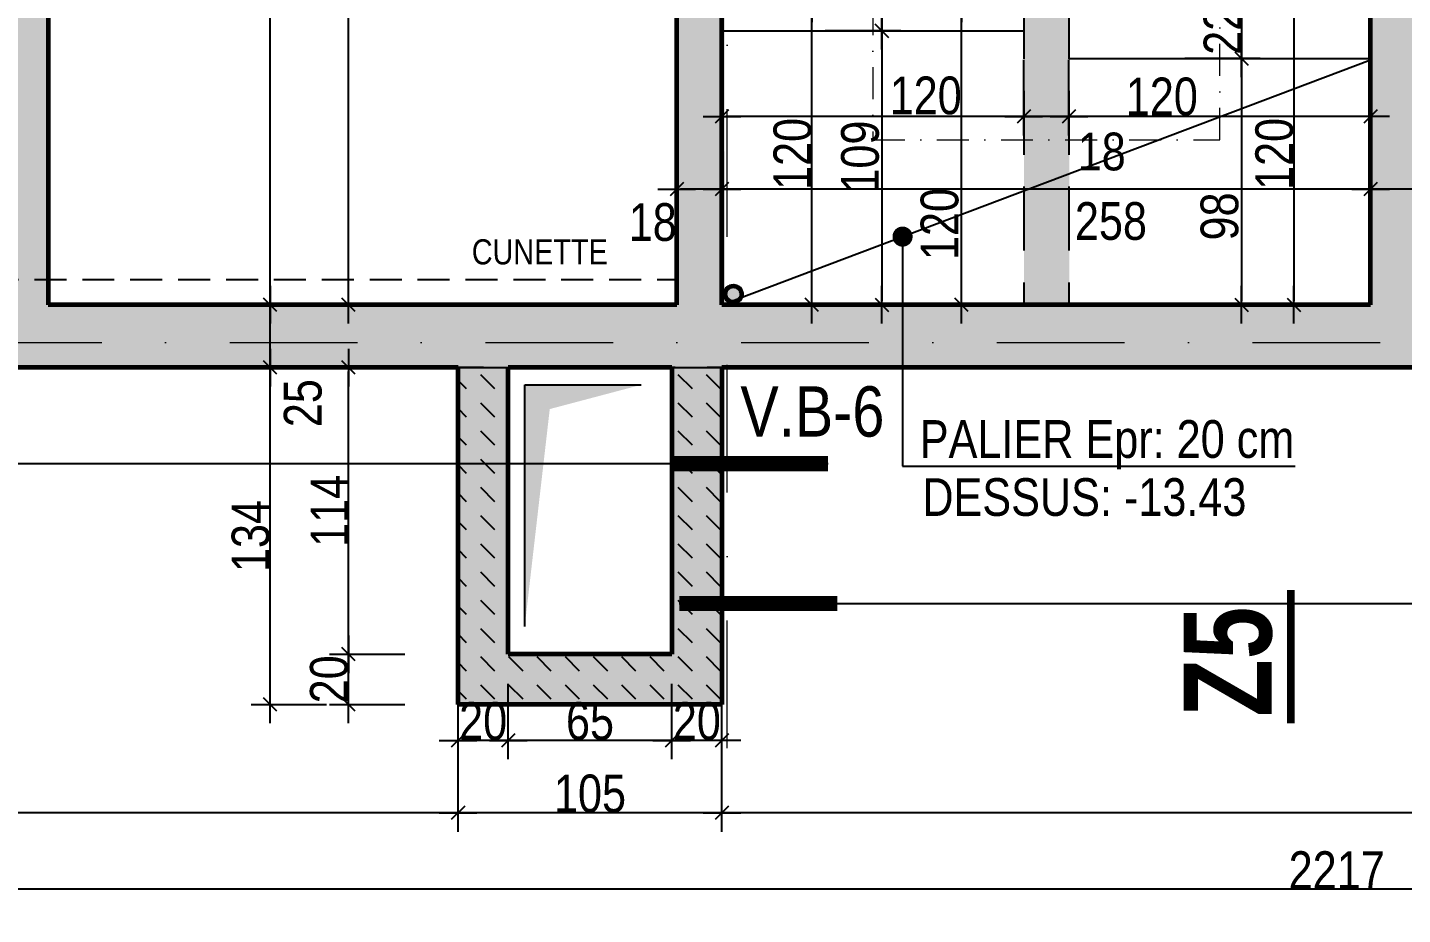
# Model space of a CAD drawing. Header units: millimetres. Extents: x 0 to 23921, y -3644 to 563.
# Drawn here: x 18516 to 19062, y -2117 to -1765 of the extents above; entities that cross this region are included whole.
import ezdxf
from ezdxf.enums import TextEntityAlignment as Align

# ---------------------------------------------------------------- set-up
doc = ezdxf.new("R2010")
doc.units = ezdxf.units.MM
doc.linetypes.add('CACHEX2', pattern=[19.05, 12.7, -6.35])
doc.linetypes.add('TIRETPTX2', pattern=[50.8, 25.4, -12.7, 0, -12.7])
for name, color, linetype in [('01_cote_gen', 4, 'Continuous'), ('01_linteaux', 2, 'Continuous'), ('01_murs_sup', 2, 'CACHEX2'), ('01_poch_BN', 9, 'Continuous'), ('01_poch_murs', 253, 'Continuous'), ('01_texte', 230, 'Continuous'), ('AA_COTES', 2, 'Continuous')]:
    doc.layers.add(name, color=color, linetype=linetype)
doc.layers.add('01_murs_coup', color=5, linetype='Continuous', lineweight=60)
doc.layers.add('01_tram_axes', color=2, linetype='TIRETPTX2', lineweight=9)
doc.styles.add('ARIAL NA', font='ARIALN.TTF')
doc.styles.add('impact', font='impact.ttf')
doc.styles.add('STYLE2', font='ARIALN.TTF')
doc.dimstyles.new('JB50', dxfattribs={"dimscale": 0.1, "dimtxt": 150, "dimasz": 15, "dimexe": 0.1, "dimexo": 0.1, "dimgap": 0.09, "dimtad": 1, "dimdec": 1, "dimdsep": 46, "dimtxsty": 'STYLE2', "dimblk1": 'BOND_G', "dimblk2": 'BOND_D', "dimsah": 1, "dimcen": 1.5, "dimdle": 0.01, "dimse1": 1, "dimse2": 1, "dimclrd": 4, "dimclre": 2, "dimclrt": 6, "dimazin": 2, "dimtfac": 2.333333, "dimtdec": 1, "dimtix": 1, "dimtmove": 2, "dimatfit": 3, "dimldrblk": 'BOND_G', "dimfxl": 1, "dimtolj": 1, "dimtzin": 0, "dimarcsym": 0})

# ---------------------------------------------------------------- blocks, each defined once
blk = doc.blocks.new('BOND_G')
at = {"layer": 'AA_COTES', "color": 0}
for p, q in [((0, -5), (0, 15)), ((5, 0), (-5, 0)), ((1.77, 1.77), (-1.77, -1.77))]:
    blk.add_line(p, q, dxfattribs=at)
blk = doc.blocks.new('BOND_D')
at = {"layer": 'AA_COTES', "color": 0}
for p, q in [((0, 5), (0, -15)), ((5, 0), (-5, 0)), ((-1.77, -1.77), (1.77, 1.77))]:
    blk.add_line(p, q, dxfattribs=at)
blk = doc.blocks.new('*D2139')
at = {"layer": '01_cote_gen', "color": 4, "lineweight": -2, "transparency": 16777216}
blk.add_line((18790.26, -2077.02), (18688.26, -2077.02), dxfattribs=at)
at = {"layer": 'Defpoints', "color": 0, "transparency": 16777216}
for p in [(18686.76, -1975.47), (18791.76, -1975.47), (18686.76, -2077.02)]:
    blk.add_point(p, dxfattribs=at)
at = {"layer": '01_cote_gen', "color": 4, "lineweight": -2, "transparency": 16777216, "xscale": 1.5, "yscale": 1.5, "zscale": 1.5, "rotation": 180}
blk.add_blockref('BOND_D', (18686.76, -2077.02), dxfattribs=at)
at = {"layer": '01_cote_gen', "color": 4, "lineweight": -2, "transparency": 16777216, "xscale": 1.5, "yscale": 1.5, "zscale": 1.5}
blk.add_blockref('BOND_G', (18791.76, -2077.02), dxfattribs=at)
at = {"layer": '01_cote_gen', "color": 6, "transparency": 16777216, "insert": (18739.26, -2069.35), "char_height": 15, "attachment_point": 5, "style": 'STYLE2'}
blk.add_mtext('\\A1;105', dxfattribs=at)
blk = doc.blocks.new('*D2140')
at = {"layer": '01_cote_gen', "color": 4, "lineweight": -2, "transparency": 16777216}
blk.add_line((18790.26, -2048.17), (18773.26, -2048.17), dxfattribs=at)
at = {"layer": 'Defpoints', "color": 0, "transparency": 16777216}
for p in [(18771.76, -1963.04), (18791.76, -1983.04), (18771.76, -2048.17)]:
    blk.add_point(p, dxfattribs=at)
at = {"layer": '01_cote_gen', "color": 4, "lineweight": -2, "transparency": 16777216, "xscale": 1.5, "yscale": 1.5, "zscale": 1.5, "rotation": 180}
blk.add_blockref('BOND_D', (18771.76, -2048.17), dxfattribs=at)
at = {"layer": '01_cote_gen', "color": 4, "lineweight": -2, "transparency": 16777216, "xscale": 1.5, "yscale": 1.5, "zscale": 1.5}
blk.add_blockref('BOND_G', (18791.76, -2048.17), dxfattribs=at)
at = {"layer": '01_cote_gen', "color": 6, "transparency": 16777216, "insert": (18781.76, -2040.5), "char_height": 15, "attachment_point": 5, "style": 'STYLE2'}
blk.add_mtext('\\A1;20', dxfattribs=at)
blk = doc.blocks.new('*D2141')
at = {"layer": '01_cote_gen', "color": 4, "lineweight": -2, "transparency": 16777216}
blk.add_line((18770.26, -2048.17), (18708.26, -2048.17), dxfattribs=at)
at = {"layer": 'Defpoints', "color": 0, "transparency": 16777216}
for p in [(18706.76, -1963.04), (18771.76, -1963.04), (18706.76, -2048.17)]:
    blk.add_point(p, dxfattribs=at)
at = {"layer": '01_cote_gen', "color": 4, "lineweight": -2, "transparency": 16777216, "xscale": 1.5, "yscale": 1.5, "zscale": 1.5, "rotation": 180}
blk.add_blockref('BOND_D', (18706.76, -2048.17), dxfattribs=at)
at = {"layer": '01_cote_gen', "color": 4, "lineweight": -2, "transparency": 16777216, "xscale": 1.5, "yscale": 1.5, "zscale": 1.5}
blk.add_blockref('BOND_G', (18771.76, -2048.17), dxfattribs=at)
at = {"layer": '01_cote_gen', "color": 6, "transparency": 16777216, "insert": (18739.26, -2040.5), "char_height": 15, "attachment_point": 5, "style": 'STYLE2'}
blk.add_mtext('\\A1;65', dxfattribs=at)
blk = doc.blocks.new('*D2142')
at = {"layer": '01_cote_gen', "color": 4, "lineweight": -2, "transparency": 16777216}
blk.add_line((18705.26, -2048.17), (18688.26, -2048.17), dxfattribs=at)
at = {"layer": 'Defpoints', "color": 0, "transparency": 16777216}
for p in [(18686.76, -1963.04), (18706.76, -1963.04), (18686.76, -2048.17)]:
    blk.add_point(p, dxfattribs=at)
at = {"layer": '01_cote_gen', "color": 4, "lineweight": -2, "transparency": 16777216, "xscale": 1.5, "yscale": 1.5, "zscale": 1.5, "rotation": 180}
blk.add_blockref('BOND_D', (18686.76, -2048.17), dxfattribs=at)
at = {"layer": '01_cote_gen', "color": 4, "lineweight": -2, "transparency": 16777216, "xscale": 1.5, "yscale": 1.5, "zscale": 1.5}
blk.add_blockref('BOND_G', (18706.76, -2048.17), dxfattribs=at)
at = {"layer": '01_cote_gen', "color": 6, "transparency": 16777216, "insert": (18696.76, -2040.5), "char_height": 15, "attachment_point": 5, "style": 'STYLE2'}
blk.add_mtext('\\A1;20', dxfattribs=at)
blk = doc.blocks.new('*D2143')
at = {"layer": '01_cote_gen', "color": 4, "lineweight": -2, "transparency": 16777216}
blk.add_line((18685.26, -2077.02), (16739.26, -2077.02), dxfattribs=at)
at = {"layer": 'Defpoints', "color": 0, "transparency": 16777216}
for p in [(16737.76, -2077.02), (16737.76, -2084.52), (18686.76, -2084.52)]:
    blk.add_point(p, dxfattribs=at)
at = {"layer": '01_cote_gen', "color": 4, "lineweight": -2, "transparency": 16777216, "xscale": 1.5, "yscale": 1.5, "zscale": 1.5, "rotation": 180}
blk.add_blockref('BOND_D', (16737.76, -2077.02), dxfattribs=at)
at = {"layer": '01_cote_gen', "color": 4, "lineweight": -2, "transparency": 16777216, "xscale": 1.5, "yscale": 1.5, "zscale": 1.5}
blk.add_blockref('BOND_G', (18686.76, -2077.02), dxfattribs=at)
at = {"layer": '01_cote_gen', "color": 6, "transparency": 16777216, "insert": (17712.26, -2069.35), "char_height": 15, "attachment_point": 5, "style": 'STYLE2'}
blk.add_mtext('\\A1;1949', dxfattribs=at)
blk = doc.blocks.new('*D2148')
at = {"layer": '01_cote_gen', "color": 4, "lineweight": -2, "transparency": 16777216}
blk.add_line((19435.3, -2077.02), (18793.26, -2077.02), dxfattribs=at)
at = {"layer": 'Defpoints', "color": 0, "transparency": 16777216}
for p in [(18791.76, -2025.67), (19436.8, -2025.67), (18791.76, -2077.02)]:
    blk.add_point(p, dxfattribs=at)
at = {"layer": '01_cote_gen', "color": 4, "lineweight": -2, "transparency": 16777216, "xscale": 1.5, "yscale": 1.5, "zscale": 1.5, "rotation": 180}
blk.add_blockref('BOND_D', (18791.76, -2077.02), dxfattribs=at)
at = {"layer": '01_cote_gen', "color": 4, "lineweight": -2, "transparency": 16777216, "xscale": 1.5, "yscale": 1.5, "zscale": 1.5}
blk.add_blockref('BOND_G', (19436.8, -2077.02), dxfattribs=at)
at = {"layer": '01_cote_gen', "color": 6, "transparency": 16777216, "insert": (19114.28, -2069.35), "char_height": 15, "attachment_point": 5, "style": 'STYLE2'}
blk.add_mtext('\\A1;645', dxfattribs=at)
blk = doc.blocks.new('*D2150')
at = {"layer": '01_cote_gen', "color": 4, "lineweight": -2, "transparency": 16777216}
blk.add_line((19048.26, -1799.92), (18931.26, -1799.92), dxfattribs=at)
at = {"layer": 'Defpoints', "color": 0, "transparency": 16777216}
for p in [(18929.76, -1754.83), (18929.76, -1799.92), (19049.76, -1832.89)]:
    blk.add_point(p, dxfattribs=at)
at = {"layer": '01_cote_gen', "color": 4, "lineweight": -2, "transparency": 16777216, "xscale": 1.5, "yscale": 1.5, "zscale": 1.5, "rotation": 180}
blk.add_blockref('BOND_D', (18929.76, -1799.92), dxfattribs=at)
at = {"layer": '01_cote_gen', "color": 4, "lineweight": -2, "transparency": 16777216, "xscale": 1.5, "yscale": 1.5, "zscale": 1.5}
blk.add_blockref('BOND_G', (19049.76, -1799.92), dxfattribs=at)
at = {"layer": '01_cote_gen', "color": 6, "transparency": 16777216, "insert": (18966.71, -1792.05), "char_height": 15, "attachment_point": 5, "style": 'STYLE2'}
blk.add_mtext('\\A1;120', dxfattribs=at)
blk = doc.blocks.new('*D2151')
at = {"layer": '01_cote_gen', "color": 4, "lineweight": -2, "transparency": 16777216}
blk.add_line((18928.26, -1799.92), (18913.26, -1799.92), dxfattribs=at)
at = {"layer": 'Defpoints', "color": 0, "transparency": 16777216}
for p in [(18911.76, -1777.42), (18929.76, -1777.42), (18911.76, -1799.92)]:
    blk.add_point(p, dxfattribs=at)
at = {"layer": '01_cote_gen', "color": 4, "lineweight": -2, "transparency": 16777216, "xscale": 1.5, "yscale": 1.5, "zscale": 1.5, "rotation": 180}
blk.add_blockref('BOND_D', (18911.76, -1799.92), dxfattribs=at)
at = {"layer": '01_cote_gen', "color": 4, "lineweight": -2, "transparency": 16777216, "xscale": 1.5, "yscale": 1.5, "zscale": 1.5}
blk.add_blockref('BOND_G', (18929.76, -1799.92), dxfattribs=at)
at = {"layer": '01_cote_gen', "color": 6, "transparency": 16777216, "insert": (18942.79, -1813.95), "char_height": 15, "attachment_point": 5, "style": 'STYLE2'}
blk.add_mtext('\\A1;18', dxfattribs=at)
blk = doc.blocks.new('*D2152')
at = {"layer": '01_cote_gen', "color": 4, "lineweight": -2, "transparency": 16777216}
blk.add_line((18910.26, -1799.92), (18793.26, -1799.92), dxfattribs=at)
at = {"layer": 'Defpoints', "color": 0, "transparency": 16777216}
for p in [(18911.76, -1787.89), (18791.76, -1790.09), (18791.76, -1799.92)]:
    blk.add_point(p, dxfattribs=at)
at = {"layer": '01_cote_gen', "color": 4, "lineweight": -2, "transparency": 16777216, "xscale": 1.5, "yscale": 1.5, "zscale": 1.5, "rotation": 180}
blk.add_blockref('BOND_D', (18791.76, -1799.92), dxfattribs=at)
at = {"layer": '01_cote_gen', "color": 4, "lineweight": -2, "transparency": 16777216, "xscale": 1.5, "yscale": 1.5, "zscale": 1.5}
blk.add_blockref('BOND_G', (18911.76, -1799.92), dxfattribs=at)
at = {"layer": '01_cote_gen', "color": 6, "transparency": 16777216, "insert": (18872.79, -1791.64), "char_height": 15, "attachment_point": 5, "style": 'STYLE2'}
blk.add_mtext('\\A1;120', dxfattribs=at)
blk = doc.blocks.new('*D2153')
at = {"layer": '01_cote_gen', "color": 4, "lineweight": -2, "transparency": 16777216}
blk.add_line((19048.26, -1828.89), (18793.26, -1828.89), dxfattribs=at)
at = {"layer": 'Defpoints', "color": 0, "transparency": 16777216}
for p in [(18791.76, -1828.89), (18791.76, -1844.22), (19049.76, -1844.22)]:
    blk.add_point(p, dxfattribs=at)
at = {"layer": '01_cote_gen', "color": 4, "lineweight": -2, "transparency": 16777216, "xscale": 1.5, "yscale": 1.5, "zscale": 1.5, "rotation": 180}
blk.add_blockref('BOND_D', (18791.76, -1828.89), dxfattribs=at)
at = {"layer": '01_cote_gen', "color": 4, "lineweight": -2, "transparency": 16777216, "xscale": 1.5, "yscale": 1.5, "zscale": 1.5}
blk.add_blockref('BOND_G', (19049.76, -1828.89), dxfattribs=at)
at = {"layer": '01_cote_gen', "color": 6, "transparency": 16777216, "insert": (18946.46, -1841.6), "char_height": 15, "attachment_point": 5, "style": 'STYLE2'}
blk.add_mtext('\\A1;258', dxfattribs=at)
blk = doc.blocks.new('*D2154')
at = {"layer": '01_cote_gen', "color": 4, "lineweight": -2, "transparency": 16777216}
blk.add_line((19068.26, -1828.89), (19051.26, -1828.89), dxfattribs=at)
at = {"layer": 'Defpoints', "color": 0, "transparency": 16777216}
for p in [(19049.76, -1810.85), (19069.76, -1810.85), (19049.76, -1828.89)]:
    blk.add_point(p, dxfattribs=at)
at = {"layer": '01_cote_gen', "color": 4, "lineweight": -2, "transparency": 16777216, "xscale": 1.5, "yscale": 1.5, "zscale": 1.5, "rotation": 180}
blk.add_blockref('BOND_D', (19049.76, -1828.89), dxfattribs=at)
at = {"layer": '01_cote_gen', "color": 4, "lineweight": -2, "transparency": 16777216, "xscale": 1.5, "yscale": 1.5, "zscale": 1.5}
blk.add_blockref('BOND_G', (19069.76, -1828.89), dxfattribs=at)
at = {"layer": '01_cote_gen', "color": 6, "transparency": 16777216, "insert": (19081.32, -1839.01), "char_height": 15, "attachment_point": 5, "style": 'STYLE2'}
blk.add_mtext('\\A1;20', dxfattribs=at)
blk = doc.blocks.new('*D2155')
at = {"layer": '01_cote_gen', "color": 4, "lineweight": -2, "transparency": 16777216}
blk.add_line((18790.26, -1828.89), (18775.26, -1828.89), dxfattribs=at)
at = {"layer": 'Defpoints', "color": 0, "transparency": 16777216}
for p in [(18791.76, -1777.42), (18773.76, -1786.48), (18773.76, -1828.89)]:
    blk.add_point(p, dxfattribs=at)
at = {"layer": '01_cote_gen', "color": 4, "lineweight": -2, "transparency": 16777216, "xscale": 1.5, "yscale": 1.5, "zscale": 1.5, "rotation": 180}
blk.add_blockref('BOND_D', (18773.76, -1828.89), dxfattribs=at)
at = {"layer": '01_cote_gen', "color": 4, "lineweight": -2, "transparency": 16777216, "xscale": 1.5, "yscale": 1.5, "zscale": 1.5}
blk.add_blockref('BOND_G', (18791.76, -1828.89), dxfattribs=at)
at = {"layer": '01_cote_gen', "color": 6, "transparency": 16777216, "insert": (18764.21, -1842.02), "char_height": 15, "attachment_point": 5, "style": 'STYLE2'}
blk.add_mtext('\\A1;18', dxfattribs=at)
blk = doc.blocks.new('*D2167')
at = {"layer": '01_cote_gen', "color": 4, "lineweight": -2, "transparency": 16777216}
blk.add_line((20143.26, -2107.3), (17929.26, -2107.3), dxfattribs=at)
at = {"layer": 'Defpoints', "color": 0, "transparency": 16777216}
for p in [(17927.76, -1849.03), (20144.76, -2103.48), (17927.76, -2107.3)]:
    blk.add_point(p, dxfattribs=at)
at = {"layer": '01_cote_gen', "color": 4, "lineweight": -2, "transparency": 16777216, "xscale": 1.5, "yscale": 1.5, "zscale": 1.5, "rotation": 180}
blk.add_blockref('BOND_D', (17927.76, -2107.3), dxfattribs=at)
at = {"layer": '01_cote_gen', "color": 4, "lineweight": -2, "transparency": 16777216, "xscale": 1.5, "yscale": 1.5, "zscale": 1.5}
blk.add_blockref('BOND_G', (20144.76, -2107.3), dxfattribs=at)
at = {"layer": '01_cote_gen', "color": 6, "transparency": 16777216, "insert": (19036.26, -2099.76), "char_height": 15, "attachment_point": 5, "style": 'STYLE2'}
blk.add_mtext('\\A1;2217', dxfattribs=at)
blk = doc.blocks.new('*D2170')
at = {"layer": '01_cote_gen', "color": 4, "lineweight": -2, "transparency": 16777216}
blk.add_line((20143.26, -2136.78), (16739.26, -2136.78), dxfattribs=at)
at = {"layer": 'Defpoints', "color": 0, "transparency": 16777216}
for p in [(16737.76, -2114.77), (16737.76, -2136.78), (20144.76, -2158.73)]:
    blk.add_point(p, dxfattribs=at)
at = {"layer": '01_cote_gen', "color": 4, "lineweight": -2, "transparency": 16777216, "xscale": 1.5, "yscale": 1.5, "zscale": 1.5, "rotation": 180}
blk.add_blockref('BOND_D', (16737.76, -2136.78), dxfattribs=at)
at = {"layer": '01_cote_gen', "color": 4, "lineweight": -2, "transparency": 16777216, "xscale": 1.5, "yscale": 1.5, "zscale": 1.5}
blk.add_blockref('BOND_G', (20144.76, -2136.78), dxfattribs=at)
at = {"layer": '01_cote_gen', "color": 6, "transparency": 16777216, "insert": (18441.26, -2129.11), "char_height": 15, "attachment_point": 5, "style": 'STYLE2'}
blk.add_mtext('\\A1;3407', dxfattribs=at)
blk = doc.blocks.new('*D2215')
at = {"layer": '01_cote_gen', "color": 4, "lineweight": -2, "transparency": 16777216}
blk.add_line((18612, -2032.34), (18612, -1901.34), dxfattribs=at)
at = {"layer": 'Defpoints', "color": 0, "transparency": 16777216}
for p in [(18612, -1899.84), (18670.52, -1899.84), (18670.52, -2033.84)]:
    blk.add_point(p, dxfattribs=at)
at = {"layer": '01_cote_gen', "color": 4, "lineweight": -2, "transparency": 16777216, "xscale": 1.5, "yscale": 1.5, "zscale": 1.5}
for name, p, rotation in [('BOND_D', (18612, -1899.84), 90), ('BOND_G', (18612, -2033.84), 270)]:
    blk.add_blockref(name, p, dxfattribs=dict(at, rotation=rotation))
at = {"layer": '01_cote_gen', "color": 6, "transparency": 16777216, "insert": (18604.33, -1966.84), "char_height": 15, "attachment_point": 5, "rotation": 90, "style": 'STYLE2'}
blk.add_mtext('\\A1;134', dxfattribs=at)
blk = doc.blocks.new('*D2216')
at = {"layer": '01_cote_gen', "color": 4, "lineweight": -2, "transparency": 16777216}
blk.add_line((18643.17, -2032.34), (18643.17, -2015.34), dxfattribs=at)
at = {"layer": 'Defpoints', "color": 0, "transparency": 16777216}
for p in [(18643.17, -2013.84), (18716.71, -2013.84), (18686.76, -2033.84)]:
    blk.add_point(p, dxfattribs=at)
at = {"layer": '01_cote_gen', "color": 4, "lineweight": -2, "transparency": 16777216, "xscale": 1.5, "yscale": 1.5, "zscale": 1.5}
for name, p, rotation in [('BOND_D', (18643.17, -2013.84), 90), ('BOND_G', (18643.17, -2033.84), 270)]:
    blk.add_blockref(name, p, dxfattribs=dict(at, rotation=rotation))
at = {"layer": '01_cote_gen', "color": 6, "transparency": 16777216, "insert": (18635.5, -2023.84), "char_height": 15, "attachment_point": 5, "rotation": 90, "style": 'STYLE2'}
blk.add_mtext('\\A1;20', dxfattribs=at)
blk = doc.blocks.new('*D2217')
at = {"layer": '01_cote_gen', "color": 4, "lineweight": -2, "transparency": 16777216}
blk.add_line((18643.17, -2012.34), (18643.17, -1901.34), dxfattribs=at)
at = {"layer": 'Defpoints', "color": 0, "transparency": 16777216}
for p in [(18643.17, -1899.84), (18662.84, -1899.84), (18650.67, -2013.84)]:
    blk.add_point(p, dxfattribs=at)
at = {"layer": '01_cote_gen', "color": 4, "lineweight": -2, "transparency": 16777216, "xscale": 1.5, "yscale": 1.5, "zscale": 1.5}
for name, p, rotation in [('BOND_D', (18643.17, -1899.84), 90), ('BOND_G', (18643.17, -2013.84), 270)]:
    blk.add_blockref(name, p, dxfattribs=dict(at, rotation=rotation))
at = {"layer": '01_cote_gen', "color": 6, "transparency": 16777216, "insert": (18635.63, -1956.84), "char_height": 15, "attachment_point": 5, "rotation": 90, "style": 'STYLE2'}
blk.add_mtext('\\A1;114', dxfattribs=at)
blk = doc.blocks.new('*D2218')
at = {"layer": '01_cote_gen', "color": 4, "lineweight": -2, "transparency": 16777216}
blk.add_line((18612, -1873.33), (18612, -1323.33), dxfattribs=at)
at = {"layer": 'Defpoints', "color": 0, "transparency": 16777216}
for p in [(18612, -1321.83), (18773.76, -1321.83), (18659.63, -1874.83)]:
    blk.add_point(p, dxfattribs=at)
at = {"layer": '01_cote_gen', "color": 4, "lineweight": -2, "transparency": 16777216, "xscale": 1.5, "yscale": 1.5, "zscale": 1.5}
for name, p, rotation in [('BOND_D', (18612, -1321.83), 90), ('BOND_G', (18612, -1874.83), 270)]:
    blk.add_blockref(name, p, dxfattribs=dict(at, rotation=rotation))
at = {"layer": '01_cote_gen', "color": 6, "transparency": 16777216, "insert": (18604.33, -1598.33), "char_height": 15, "attachment_point": 5, "rotation": 90, "style": 'STYLE2'}
blk.add_mtext('\\A1;553', dxfattribs=at)
blk = doc.blocks.new('*D2219')
at = {"layer": '01_cote_gen', "color": 4, "lineweight": -2, "transparency": 16777216}
blk.add_line((18612, -1898.34), (18612, -1876.33), dxfattribs=at)
at = {"layer": 'Defpoints', "color": 0, "transparency": 16777216}
for p in [(18612, -1874.83), (18634.5, -1874.83), (18619.5, -1899.84)]:
    blk.add_point(p, dxfattribs=at)
at = {"layer": '01_cote_gen', "color": 4, "lineweight": -2, "transparency": 16777216, "xscale": 1.5, "yscale": 1.5, "zscale": 1.5}
for name, p, rotation in [('BOND_D', (18612, -1874.83), 90), ('BOND_G', (18612, -1899.84), 270)]:
    blk.add_blockref(name, p, dxfattribs=dict(at, rotation=rotation))
at = {"layer": '01_cote_gen', "color": 6, "transparency": 16777216, "insert": (18625.09, -1913.97), "char_height": 15, "attachment_point": 5, "rotation": 90, "style": 'STYLE2'}
blk.add_mtext('\\A1;25', dxfattribs=at)
blk = doc.blocks.new('*D2222')
at = {"layer": '01_cote_gen', "color": 4, "lineweight": -2, "transparency": 16777216}
blk.add_line((18643.17, -1873.33), (18643.17, -1423.31), dxfattribs=at)
at = {"layer": 'Defpoints', "color": 0, "transparency": 16777216}
for p in [(18643.17, -1421.81), (18680.49, -1421.81), (18680.49, -1874.83)]:
    blk.add_point(p, dxfattribs=at)
at = {"layer": '01_cote_gen', "color": 4, "lineweight": -2, "transparency": 16777216, "xscale": 1.5, "yscale": 1.5, "zscale": 1.5}
for name, p, rotation in [('BOND_D', (18643.17, -1421.81), 90), ('BOND_G', (18643.17, -1874.83), 270)]:
    blk.add_blockref(name, p, dxfattribs=dict(at, rotation=rotation))
at = {"layer": '01_cote_gen', "color": 6, "transparency": 16777216, "insert": (18635.5, -1648.32), "char_height": 15, "attachment_point": 5, "rotation": 90, "style": 'STYLE2'}
blk.add_mtext('\\A1;453', dxfattribs=at)
blk = doc.blocks.new('*D2226')
at = {"layer": '01_cote_gen', "color": 4, "lineweight": -2, "transparency": 16777216}
blk.add_line((18887.07, -1873.33), (18887.07, -1756.33), dxfattribs=at)
at = {"layer": 'Defpoints', "color": 0, "transparency": 16777216}
for p in [(18887.07, -1754.83), (18911.76, -1754.83), (18877.36, -1874.83)]:
    blk.add_point(p, dxfattribs=at)
at = {"layer": '01_cote_gen', "color": 4, "lineweight": -2, "transparency": 16777216, "xscale": 1.5, "yscale": 1.5, "zscale": 1.5}
for name, p, rotation in [('BOND_D', (18887.07, -1754.83), 90), ('BOND_G', (18887.07, -1874.83), 270)]:
    blk.add_blockref(name, p, dxfattribs=dict(at, rotation=rotation))
at = {"layer": '01_cote_gen', "color": 6, "transparency": 16777216, "insert": (18878.38, -1842.7), "char_height": 15, "attachment_point": 5, "rotation": 90, "style": 'STYLE2'}
blk.add_mtext('\\A1;120', dxfattribs=at)
blk = doc.blocks.new('*D2230')
at = {"layer": '01_cote_gen', "color": 4, "lineweight": -2, "transparency": 16777216}
blk.add_line((19019.19, -1756.33), (19019.19, -1873.33), dxfattribs=at)
at = {"layer": 'Defpoints', "color": 0, "transparency": 16777216}
for p in [(19011.69, -1754.83), (19019.19, -1874.83), (19019.62, -1874.83)]:
    blk.add_point(p, dxfattribs=at)
at = {"layer": '01_cote_gen', "color": 4, "lineweight": -2, "transparency": 16777216, "xscale": 1.5, "yscale": 1.5, "zscale": 1.5}
for name, p, rotation in [('BOND_G', (19019.19, -1754.83), 90), ('BOND_D', (19019.19, -1874.83), 270)]:
    blk.add_blockref(name, p, dxfattribs=dict(at, rotation=rotation))
at = {"layer": '01_cote_gen', "color": 6, "transparency": 16777216, "insert": (19011.52, -1814.83), "char_height": 15, "attachment_point": 5, "rotation": 90, "style": 'STYLE2'}
blk.add_mtext('\\A1;120', dxfattribs=at)
blk = doc.blocks.new('*D2231')
at = {"layer": '01_cote_gen', "color": 4, "lineweight": -2, "transparency": 16777216}
blk.add_line((18998.38, -1756.33), (18998.38, -1775.33), dxfattribs=at)
at = {"layer": 'Defpoints', "color": 0, "transparency": 16777216}
for p in [(18999.97, -1754.83), (18998.38, -1776.83), (18999.97, -1776.83)]:
    blk.add_point(p, dxfattribs=at)
at = {"layer": '01_cote_gen', "color": 4, "lineweight": -2, "transparency": 16777216, "xscale": 1.5, "yscale": 1.5, "zscale": 1.5}
for name, p, rotation in [('BOND_G', (18998.38, -1754.83), 90), ('BOND_D', (18998.38, -1776.83), 270)]:
    blk.add_blockref(name, p, dxfattribs=dict(at, rotation=rotation))
at = {"layer": '01_cote_gen', "color": 6, "transparency": 16777216, "insert": (18990.84, -1765.83), "char_height": 15, "attachment_point": 5, "rotation": 90, "style": 'STYLE2'}
blk.add_mtext('\\A1;22', dxfattribs=at)
blk = doc.blocks.new('*D2232')
at = {"layer": '01_cote_gen', "color": 4, "lineweight": -2, "transparency": 16777216}
blk.add_line((18998.38, -1778.33), (18998.38, -1873.33), dxfattribs=at)
at = {"layer": 'Defpoints', "color": 0, "transparency": 16777216}
for p in [(18990.88, -1776.83), (18990.88, -1874.83), (18998.38, -1874.83)]:
    blk.add_point(p, dxfattribs=at)
at = {"layer": '01_cote_gen', "color": 4, "lineweight": -2, "transparency": 16777216, "xscale": 1.5, "yscale": 1.5, "zscale": 1.5}
for name, p, rotation in [('BOND_G', (18998.38, -1776.83), 90), ('BOND_D', (18998.38, -1874.83), 270)]:
    blk.add_blockref(name, p, dxfattribs=dict(at, rotation=rotation))
at = {"layer": '01_cote_gen', "color": 6, "transparency": 16777216, "insert": (18989.73, -1839.69), "char_height": 15, "attachment_point": 5, "rotation": 90, "style": 'STYLE2'}
blk.add_mtext('\\A1;98', dxfattribs=at)
blk = doc.blocks.new('*D2234')
at = {"layer": '01_cote_gen', "color": 4, "lineweight": -2, "transparency": 16777216}
blk.add_line((18827.52, -1873.33), (18827.52, -1756.33), dxfattribs=at)
at = {"layer": 'Defpoints', "color": 0, "transparency": 16777216}
for p in [(18827.52, -1754.83), (18832.29, -1754.83), (18832.29, -1874.83)]:
    blk.add_point(p, dxfattribs=at)
at = {"layer": '01_cote_gen', "color": 4, "lineweight": -2, "transparency": 16777216, "xscale": 1.5, "yscale": 1.5, "zscale": 1.5}
for name, p, rotation in [('BOND_D', (18827.52, -1754.83), 90), ('BOND_G', (18827.52, -1874.83), 270)]:
    blk.add_blockref(name, p, dxfattribs=dict(at, rotation=rotation))
at = {"layer": '01_cote_gen', "color": 6, "transparency": 16777216, "insert": (18819.85, -1814.83), "char_height": 15, "attachment_point": 5, "rotation": 90, "style": 'STYLE2'}
blk.add_mtext('\\A1;120', dxfattribs=at)
blk = doc.blocks.new('*D2239')
at = {"layer": '01_cote_gen', "color": 4, "lineweight": -2, "transparency": 16777216}
blk.add_line((18855.35, -1764.33), (18855.35, -1756.33), dxfattribs=at)
at = {"layer": 'Defpoints', "color": 0, "transparency": 16777216}
for p in [(18855.35, -1754.83), (18866.64, -1754.83), (18866.64, -1765.83)]:
    blk.add_point(p, dxfattribs=at)
at = {"layer": '01_cote_gen', "color": 4, "lineweight": -2, "transparency": 16777216, "xscale": 1.5, "yscale": 1.5, "zscale": 1.5}
for name, p, rotation in [('BOND_D', (18855.35, -1754.83), 90), ('BOND_G', (18855.35, -1765.83), 270)]:
    blk.add_blockref(name, p, dxfattribs=dict(at, rotation=rotation))
at = {"layer": '01_cote_gen', "color": 6, "transparency": 16777216, "insert": (18865.6, -1746.37), "char_height": 15, "attachment_point": 5, "rotation": 90, "style": 'STYLE2'}
blk.add_mtext('\\A1;11', dxfattribs=at)
blk = doc.blocks.new('*D2240')
at = {"layer": '01_cote_gen', "color": 4, "lineweight": -2, "transparency": 16777216}
blk.add_line((18855.35, -1767.33), (18855.35, -1873.33), dxfattribs=at)
at = {"layer": 'Defpoints', "color": 0, "transparency": 16777216}
for p in [(18862.85, -1765.83), (18855.35, -1874.83), (18862.85, -1874.83)]:
    blk.add_point(p, dxfattribs=at)
at = {"layer": '01_cote_gen', "color": 4, "lineweight": -2, "transparency": 16777216, "xscale": 1.5, "yscale": 1.5, "zscale": 1.5}
for name, p, rotation in [('BOND_G', (18855.35, -1765.83), 90), ('BOND_D', (18855.35, -1874.83), 270)]:
    blk.add_blockref(name, p, dxfattribs=dict(at, rotation=rotation))
at = {"layer": '01_cote_gen', "color": 6, "transparency": 16777216, "insert": (18846.75, -1815.87), "char_height": 15, "attachment_point": 5, "rotation": 90, "style": 'STYLE2'}
blk.add_mtext('\\A1;109', dxfattribs=at)

msp = doc.modelspace()

# ---------------------------------------------------------------- hatches: boundary and pattern name
at = {"layer": '01_murs_sup'}
h = msp.add_hatch(dxfattribs=at)
h.set_pattern_fill('DASH', color=256, scale=2.5, angle=135)
h.set_pattern_definition([(135, (6005.312, 12291.881), (-11.22532, 9e-16), [7.9375, -7.9375])])
h.paths.add_polyline_path([(17947.35, -1371.83), (17927.35, -1371.83), (17927.35, -1899.83), (20144.76, -1899.83), (20144.76, -1939.72), (20159.94, -1939.72), (20159.94, -1665.83), (20760.26, -1665.83), (20760.26, -2133.73), (20778.26, -2133.73), (20778.26, -1529.89), (20760.26, -1529.89), (20760.26, -1647.83), (20163.94, -1647.83), (20163.94, -1391.89), (20760.26, -1391.89), (20760.26, -1396.89), (20777.94, -1396.89), (20777.94, -1013.83), (20661.94, -1013.83), (20661.94, -869.01), (20771.95, -869), (20771.94, -851), (20159.94, -851.04), (20159.94, -257.83), (20256.5, -257.83), (20256.5, -241.83), (20139.94, -241.83), (20139.94, -869.04), (20643.94, -869.01), (20643.94, -1031.83), (20760.26, -1031.83), (20760.26, -1371.89), (20145.76, -1371.89), (20145.76, -1874.83), (19883.94, -1874.83), (19883.94, -1371.83), (19865.76, -1371.83), (19865.76, -1874.83), (19349.94, -1874.83), (19349.94, -1371.83), (19329.94, -1371.83), (19329.94, -1874.83), (19069.94, -1874.83), (19069.94, -1321.83), (19041.94, -1321.83), (19041.94, -1341.83), (19049.94, -1341.83), (19049.94, -1874.83), (18929.94, -1874.83), (18929.94, -1446.83), (18911.94, -1446.83), (18911.94, -1874.83), (18791.94, -1874.83), (18791.94, -1341.83), (18939.94, -1341.83), (18939.94, -1321.83), (18773.94, -1321.83), (18773.94, -1874.83), (18524.21, -1874.83), (18524.21, -1371.83), (18504.21, -1371.83), (18504.21, -1874.83), (17947.35, -1874.83)])
h = msp.add_hatch(dxfattribs=at)
h.set_pattern_fill('DASH', color=256, scale=2.5, angle=135)
h.paths.add_polyline_path([(18706.76, -1899.84), (18686.76, -1899.84), (18686.76, -2033.84), (18791.76, -2033.84), (18791.76, -1899.84), (18771.76, -1899.84), (18771.76, -2013.84), (18706.76, -2013.84)])
at = {"layer": '01_poch_murs'}
h = msp.add_hatch(color=256, dxfattribs=at)
h.dxf.hatch_style = 1
edge = h.paths.add_edge_path()
edge.add_line((16560.76, -436.83), (16560.76, -454.83))
edge.add_line((16560.76, -454.83), (16552.76, -454.83))
edge.add_line((16552.76, -454.83), (16552.76, -802.8))
edge.add_line((16552.76, -802.8), (16717.77, -802.8))
edge.add_line((16717.77, -802.8), (16717.77, -564.83))
edge.add_line((16717.77, -564.83), (16737.77, -564.83))
edge.add_line((16737.77, -564.83), (16737.77, -802.8))
edge.add_line((16737.77, -802.8), (16792.76, -802.8))
edge.add_line((16792.76, -802.8), (16792.76, -820.8))
edge.add_line((16792.76, -820.8), (16737.77, -820.8))
edge.add_line((16737.77, -820.8), (16737.76, -1261.81))
edge.add_line((16737.76, -1261.81), (16652.76, -1261.81))
edge.add_line((16652.76, -1261.81), (16652.76, -2009.83))
edge.add_line((16652.76, -2009.83), (16717.76, -2009.83))
edge.add_line((16717.76, -2009.83), (16717.76, -1371.81))
edge.add_line((16717.76, -1371.81), (16737.76, -1371.81))
edge.add_line((16737.76, -1371.81), (16737.76, -1874.83))
edge.add_line((16737.76, -1874.83), (17325.76, -1874.83))
edge.add_line((17325.76, -1874.83), (17325.76, -1451.83))
edge.add_line((17325.76, -1451.83), (17350.76, -1451.83))
edge.add_line((17350.76, -1451.83), (17350.76, -1874.83))
edge.add_line((17350.76, -1874.83), (17905.76, -1874.84))
edge.add_line((17905.76, -1874.84), (17905.76, -1371.84))
edge.add_line((17905.76, -1371.84), (17927.76, -1371.84))
edge.add_line((17927.76, -1371.84), (17927.76, -1371.84))
edge.add_line((17927.76, -1371.84), (17947.76, -1371.84))
edge.add_line((17947.76, -1371.84), (17947.76, -1874.84))
edge.add_line((17947.76, -1874.84), (18503.76, -1874.83))
edge.add_line((18503.76, -1874.83), (18503.76, -1371.81))
edge.add_line((18503.76, -1371.81), (18523.76, -1371.81))
edge.add_line((18523.76, -1371.81), (18523.76, -1874.83))
edge.add_line((18523.76, -1874.83), (18773.76, -1874.83))
edge.add_line((18773.76, -1874.83), (18773.76, -1321.83))
edge.add_line((18773.76, -1321.83), (18939.76, -1321.83))
edge.add_line((18939.76, -1321.83), (18939.76, -1341.83))
edge.add_line((18939.76, -1341.83), (18791.76, -1341.83))
edge.add_line((18791.76, -1341.83), (18793.03, -1870.58))
edge.add_arc((18796.28, -1870.58), 3.25, 0, 180, ccw=False)
edge.add_arc((18796.28, -1870.58), 3.25, -90, 0, ccw=False)
edge.add_line((18796.28, -1873.83), (19049.76, -1874.83))
edge.add_line((19049.76, -1874.83), (19049.76, -1341.83))
edge.add_line((19049.76, -1341.83), (19041.76, -1341.83))
edge.add_line((19041.76, -1341.83), (19041.76, -1321.83))
edge.add_line((19041.76, -1321.83), (19069.76, -1321.83))
edge.add_line((19069.76, -1321.83), (19069.76, -1874.83))
edge.add_line((19069.76, -1874.83), (19329.76, -1874.83))
edge.add_line((19329.76, -1874.83), (19329.76, -1371.85))
edge.add_line((19329.76, -1371.85), (19349.76, -1371.85))
edge.add_line((19349.76, -1371.85), (19349.76, -1874.83))
edge.add_line((19349.76, -1874.83), (19864.76, -1874.83))
edge.add_line((19864.76, -1874.83), (19864.76, -1371.85))
edge.add_line((19864.76, -1371.85), (19884.76, -1371.85))
edge.add_line((19884.76, -1371.85), (19884.76, -1874.83))
edge.add_line((19884.76, -1874.83), (20144.76, -1874.83))
edge.add_line((20144.76, -1874.83), (20144.76, -1371.89))
edge.add_line((20144.76, -1371.89), (20169.76, -1371.89))
edge.add_line((20169.76, -1371.89), (20169.82, -2531.84))
edge.add_line((20169.82, -2531.84), (20760.34, -2531.84))
edge.add_line((20760.34, -2531.84), (20760.28, -1816.82))
edge.add_line((20760.28, -1816.82), (20778.28, -1816.82))
edge.add_line((20778.28, -1816.82), (20778.28, -2203.83))
edge.add_line((20778.28, -2203.83), (20995.27, -2203.83))
edge.add_line((20995.27, -2203.83), (20995.27, -2223.83))
edge.add_line((20995.27, -2223.83), (20778.28, -2223.83))
edge.add_line((20778.28, -2223.83), (20778.28, -2676.83))
edge.add_line((20778.28, -2676.83), (21303.24, -2676.83))
edge.add_line((21303.24, -2676.83), (21303.24, -2566.83))
edge.add_line((21303.24, -2566.83), (21323.24, -2566.83))
edge.add_line((21323.24, -2566.83), (21323.24, -2696.83))
edge.add_line((21323.24, -2696.83), (20760.28, -2696.83))
edge.add_line((20760.28, -2696.83), (20760.34, -2551.84))
edge.add_line((20760.34, -2551.84), (20169.82, -2551.84))
edge.add_line((20169.82, -2551.84), (20169.76, -2801.83))
edge.add_line((20169.76, -2801.83), (21528.28, -2801.83))
edge.add_line((21528.28, -2801.83), (21528.28, -2826.83))
edge.add_line((21528.28, -2826.83), (20144.76, -2826.83))
edge.add_line((20144.76, -2826.83), (20144.76, -1969.83))
edge.add_line((20144.76, -1969.83), (20144.76, -1899.83))
edge.add_line((20144.76, -1899.83), (18791.76, -1899.83))
edge.add_line((18791.76, -1899.83), (18686.76, -1899.83))
edge.add_line((18686.76, -1899.83), (17925.76, -1899.84))
edge.add_line((17925.76, -1899.84), (17925.76, -1899.84))
edge.add_line((17925.76, -1899.84), (16737.76, -1899.83))
edge.add_line((16737.76, -1899.83), (16737.76, -2029.83))
edge.add_line((16737.76, -2029.83), (16632.76, -2029.83))
edge.add_line((16632.76, -2029.83), (16632.76, -1241.81))
edge.add_line((16632.76, -1241.81), (16717.76, -1241.81))
edge.add_line((16717.76, -1241.81), (16717.77, -820.8))
edge.add_line((16717.77, -820.8), (16532.76, -820.8))
edge.add_line((16532.76, -820.8), (16532.76, -241.83))
edge.add_line((16532.76, -241.83), (17204.69, -241.84))
edge.add_line((17204.69, -241.84), (17206.11, -266.83))
edge.add_line((17206.11, -266.83), (17325.76, -266.83))
edge.add_line((17325.76, -266.83), (17325.76, -691.83))
edge.add_line((17325.76, -691.83), (17350.75, -692.08))
edge.add_line((17350.75, -692.08), (17350.78, -692.08))
edge.add_line((17350.78, -692.08), (17325.79, -691.83))
edge.add_line((17325.79, -691.83), (17325.76, -266.83))
edge.add_line((17325.76, -266.83), (16920.76, -266.83))
edge.add_line((16920.76, -266.83), (16920.76, -820.8))
edge.add_line((16920.76, -820.8), (16920.76, -820.8))
edge.add_line((16920.76, -820.8), (16920.82, -691.83))
edge.add_line((16920.82, -691.83), (16902.82, -691.83))
edge.add_line((16902.82, -691.83), (16902.76, -454.83))
edge.add_line((16902.76, -454.83), (16737.77, -454.83))
edge.add_line((16737.77, -454.83), (16737.77, -462.83))
edge.add_line((16737.77, -462.83), (16717.77, -462.83))
edge.add_line((16717.77, -462.83), (16717.77, -454.83))
edge.add_line((16717.77, -454.83), (16662.76, -454.83))
edge.add_line((16662.76, -454.83), (16662.76, -436.83))
edge.add_line((16662.76, -436.83), (16902.76, -436.83))
edge.add_line((16902.76, -436.83), (16902.76, -266.83))
edge.add_line((16902.76, -266.83), (16552.76, -266.83))
edge.add_line((16552.76, -266.83), (16552.76, -436.83))
edge.add_line((16552.76, -436.83), (16560.76, -436.83))
h = msp.add_hatch(color=256, dxfattribs=at)
h.dxf.hatch_style = 1
h.paths.add_polyline_path([(18791.76, -1899.83), (18771.76, -1899.83), (18771.76, -2013.84), (18706.76, -2013.84), (18706.76, -1899.83), (18686.76, -1899.83), (18686.76, -2033.84), (18791.76, -2033.84)])

# ---------------------------------------------------------------- linework, layer by layer
at = {"layer": '01_linteaux'}
for p, q in [((18791.76, -1765.83), (18911.76, -1765.83)), ((18929.76, -1776.83), (19049.76, -1776.83))]:
    msp.add_line(p, q, dxfattribs=at)
at = {"layer": '01_linteaux', "color": 253}
for p, q in [((18713.29, -2002.86), (18713.29, -1906.68)), ((18713.29, -1906.68), (18759.63, -1906.68))]:
    msp.add_line(p, q, dxfattribs=at)
for points in [[(18713.29, -2002.86), (18713.29, -1906.68), (18723.26, -1916.32)], [(18713.29, -1906.68), (18759.63, -1906.68), (18723.26, -1916.32)]]:
    msp.add_solid(points, dxfattribs=at)
at = {"layer": '01_murs_coup'}
for p, q in [((18773.76, -1874.83), (18773.76, -1321.83)), ((18791.76, -1874.83), (18791.76, -1341.83)), ((19049.76, -1874.83), (19049.76, -1341.83)), ((19049.76, -1874.83), (19049.76, -1341.83)), ((18523.76, -1371.81), (18523.76, -1874.83)), ((18773.76, -1874.83), (18523.76, -1874.83)), ((19049.76, -1874.83), (18791.76, -1874.83)), ((18686.76, -1899.83), (17927.76, -1899.84)), ((18686.76, -2033.84), (18686.76, -1899.83)), ((18686.76, -2033.84), (18686.76, -1899.83)), ((18771.76, -1899.83), (18706.76, -1899.83)), ((18706.76, -2013.84), (18706.76, -1899.83)), ((18706.76, -2013.84), (18706.76, -1899.83)), ((18771.76, -1899.83), (18771.76, -2013.84)), ((19436.8, -1899.83), (18791.76, -1899.83)), ((18791.76, -1899.83), (18791.76, -2033.84)), ((18771.76, -2013.84), (18706.76, -2013.84)), ((18771.76, -2013.84), (18706.76, -2013.84)), ((18791.76, -2033.84), (18686.76, -2033.84)), ((18791.76, -2033.84), (18686.76, -2033.84))]:
    msp.add_line(p, q, dxfattribs=at)
msp.add_circle((18796.28, -1870.58), 3.25, dxfattribs=at)
at = {"layer": '01_murs_sup', "ltscale": 2}
for p, q in [((18773.76, -1874.83), (18773.76, -1321.83)), ((18791.76, -1874.83), (18791.76, -1341.83)), ((19049.76, -1874.83), (19049.76, -1341.83)), ((18523.76, -1874.83), (18523.76, -1371.83)), ((18911.76, -1446.83), (18911.76, -1874.83)), ((18929.76, -1446.83), (18929.76, -1874.83)), ((18773.76, -1874.83), (18523.76, -1874.83)), ((18911.76, -1874.83), (18791.76, -1874.83)), ((19049.76, -1874.83), (18929.76, -1874.83)), ((20144.76, -1899.83), (17927.76, -1899.84))]:
    msp.add_line(p, q, dxfattribs=at)
at = {"layer": '01_murs_sup'}
msp.add_line((17927.76, -1864.84), (18773.76, -1864.83), dxfattribs=at)
at = {"layer": '01_poch_BN'}
for p, q in [((18686.76, -1899.83), (18706.76, -1899.83)), ((18771.76, -1899.83), (18791.76, -1899.83))]:
    msp.add_line(p, q, dxfattribs=at)
at = {"layer": '01_texte'}
for p, q in [((18791.76, -1874.83), (19049.76, -1777.42)), ((18863.59, -1847.71), (18863.59, -1939.05)), ((16717.98, -1938.04), (18833.98, -1938.04)), ((18863.59, -1939.05), (19019.81, -1939.05)), ((18774.78, -1993.72), (20144.76, -1993.72))]:
    msp.add_line(p, q, dxfattribs=at)
at = {"layer": '01_texte', "const_width": 4}
msp.add_lwpolyline([(18861.59, -1847.71, 1), (18865.59, -1847.71, 1)], format="xyb", close=True, dxfattribs=at)
at = {"layer": '01_texte'}
for points, const_width in [([(18771.09, -1938.04), (18833.98, -1938.04)], 6), ([(18774.78, -1993.72), (18837.68, -1993.72)], 6), ([(19017.98, -1988.24), (19017.98, -2041.33)], 3)]:
    msp.add_lwpolyline(points, dxfattribs=dict(at, const_width=const_width))
at = {"layer": '01_tram_axes', "color": 253, "ltscale": 2}
for p, q in [((18793.78, -2051.19), (18794.28, 490.55)), ((16256.86, -1889.83), (23921.21, -1889.83))]:
    msp.add_line(p, q, dxfattribs=at)
at = {"layer": '01_tram_axes', "ltscale": 0.5}
for p, q in [((18989.76, -1809.22), (18989.76, -1710.45)), ((18851.76, -1754.83), (18851.76, -1809.22)), ((18851.76, -1809.22), (18989.76, -1809.22))]:
    msp.add_line(p, q, dxfattribs=at)

# ---------------------------------------------------------------- texts
at = {"layer": '01_texte', "style": 'ARIAL NA'}
for s, height, p in [('CUNETTE', 10, (18719.29, -1861.77)), ('PALIER Epr: 20 cm', 15, (18944.92, -1940.23)), ('DESSUS: -13.43', 15, (18935.91, -1963.32))]:
    msp.add_text(s, height=height, dxfattribs=at).set_placement(p, align=Align.BOTTOM_CENTER)
msp.add_text('V.B-6', height=20, dxfattribs=at).set_placement((18799.07, -1927.27))
at = {"layer": '01_texte', "style": 'impact'}
msp.add_text('Z5', height=35, rotation=90, dxfattribs=at).set_placement((19020.84, -2016.84), align=Align.BOTTOM_CENTER)

# ---------------------------------------------------------------- dimensions: what is measured, and where the dimension line sits
at = {"layer": '01_cote_gen'}
for base, p1, p2, picture, middle in [((18612, -1321.83), (18659.63, -1874.83), (18773.76, -1321.83), '*D2218', (18604.33, -1598.33)), ((18643.17, -1421.81), (18680.49, -1874.83), (18680.49, -1421.81), '*D2222', (18635.5, -1648.32)), ((18827.52, -1754.83), (18832.29, -1874.83), (18832.29, -1754.83), '*D2234', (18819.85, -1814.83)), ((18998.38, -1776.83), (18999.97, -1754.83), (18999.97, -1776.83), '*D2231', (18990.84, -1765.83)), ((19019.19, -1874.83), (19011.69, -1754.83), (19019.62, -1874.83), '*D2230', (19011.52, -1814.83)), ((18612, -1899.84), (18670.52, -2033.84), (18670.52, -1899.84), '*D2215', (18604.33, -1966.84)), ((18643.17, -1899.84), (18650.67, -2013.84), (18662.84, -1899.84), '*D2217', (18635.63, -1956.84)), ((18643.17, -2013.84), (18686.76, -2033.84), (18716.71, -2013.84), '*D2216', (18635.5, -2023.84))]:
    dim = msp.add_linear_dim(base=base, p1=p1, p2=p2, angle=90, dimstyle='JB50', dxfattribs=at)
    dim.commit()
    dim.dimension.update_dxf_attribs({"geometry": picture, "text_midpoint": middle})
for base, p1, p2, picture, middle in [((18855.35, -1754.83), (18866.64, -1765.83), (18866.64, -1754.83), '*D2239', (18865.6, -1746.37)), ((18887.07, -1754.83), (18877.36, -1874.83), (18911.76, -1754.83), '*D2226', (18878.38, -1842.7)), ((18855.35, -1874.83), (18862.85, -1765.83), (18862.85, -1874.83), '*D2240', (18846.75, -1815.87)), ((18998.38, -1874.83), (18990.88, -1776.83), (18990.88, -1874.83), '*D2232', (18989.73, -1839.69)), ((18612, -1874.83), (18619.5, -1899.84), (18634.5, -1874.83), '*D2219', (18625.09, -1913.97))]:
    dim = msp.add_linear_dim(base=base, p1=p1, p2=p2, angle=90, dimstyle='JB50', dxfattribs=at)
    dim.commit()
    dim.dimension.update_dxf_attribs({"geometry": picture, "text_midpoint": middle, "dimtype": 160})
for base, p1, p2, picture, middle in [((18929.76, -1799.92), (19049.76, -1832.89), (18929.76, -1754.83), '*D2150', (18966.71, -1792.05)), ((18773.76, -1828.89), (18791.76, -1777.42), (18773.76, -1786.48), '*D2155', (18764.21, -1842.02)), ((18791.76, -1799.92), (18911.76, -1787.89), (18791.76, -1790.09), '*D2152', (18872.79, -1791.64)), ((18911.76, -1799.92), (18929.76, -1777.42), (18911.76, -1777.42), '*D2151', (18942.79, -1813.95)), ((18791.76, -1828.89), (19049.76, -1844.22), (18791.76, -1844.22), '*D2153', (18946.46, -1841.6)), ((19049.76, -1828.89), (19069.76, -1810.85), (19049.76, -1810.85), '*D2154', (19081.32, -1839.01))]:
    dim = msp.add_linear_dim(base=base, p1=p1, p2=p2, dimstyle='JB50', dxfattribs=at)
    dim.commit()
    dim.dimension.update_dxf_attribs({"geometry": picture, "text_midpoint": middle, "dimtype": 160})
for base, p1, p2, picture, middle in [((17927.76, -2107.3), (20144.76, -2103.48), (17927.76, -1849.03), '*D2167', (19036.26, -2099.76)), ((18686.76, -2048.17), (18706.76, -1963.04), (18686.76, -1963.04), '*D2142', (18696.76, -2040.5)), ((18706.76, -2048.17), (18771.76, -1963.04), (18706.76, -1963.04), '*D2141', (18739.26, -2040.5)), ((18771.76, -2048.17), (18791.76, -1983.04), (18771.76, -1963.04), '*D2140', (18781.76, -2040.5)), ((18686.76, -2077.02), (18791.76, -1975.47), (18686.76, -1975.47), '*D2139', (18739.26, -2069.35)), ((18791.76, -2077.02), (19436.8, -2025.67), (18791.76, -2025.67), '*D2148', (19114.28, -2069.35)), ((16737.76, -2077.02), (18686.76, -2084.52), (16737.76, -2084.52), '*D2143', (17712.26, -2069.35)), ((16737.76, -2136.78), (20144.76, -2158.73), (16737.76, -2114.77), '*D2170', (18441.26, -2129.11))]:
    dim = msp.add_linear_dim(base=base, p1=p1, p2=p2, dimstyle='JB50', dxfattribs=at)
    dim.commit()
    dim.dimension.update_dxf_attribs({"geometry": picture, "text_midpoint": middle})

doc.saveas('drawing.dxf')
